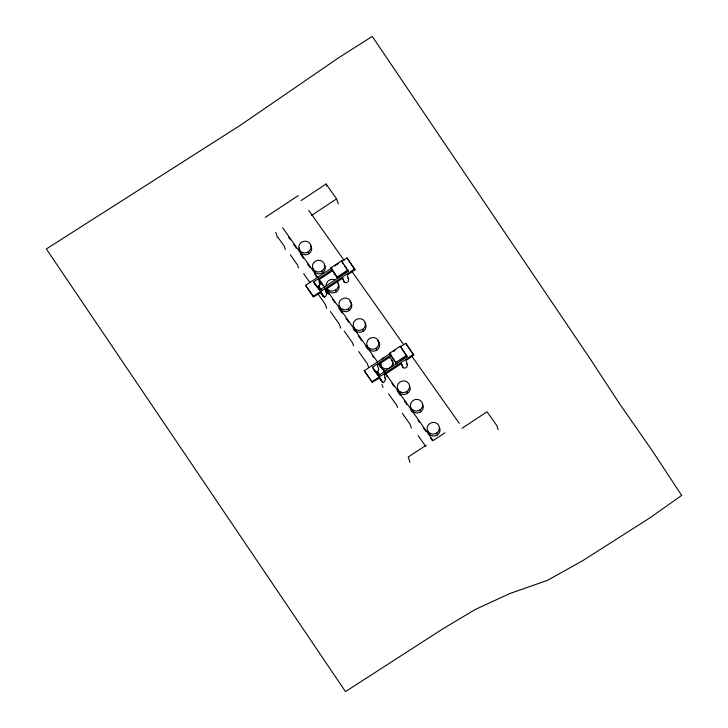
<?xml version="1.0" encoding="UTF-8"?>
<svg xmlns="http://www.w3.org/2000/svg" width="728" height="728" viewBox="0 0 728 728"><rect width="100%" height="100%" fill="white"/><g stroke="black" fill="none" stroke-linecap="round" stroke-linejoin="round"><path stroke-width="1.09" d="M341.332 261.661L346.992 257.921L355.018 269.724L347.265 275.166L348.676 279.425L348.148 281.59L346.337 282.792L344.271 282.337L342.278 277.823M400.082 347.047L405.733 343.307L413.768 355.109L406.006 360.56L407.416 364.819L406.888 366.976L405.077 368.177L403.012 367.731L401.019 363.208M337.264 277.122L332.678 270.643L318.673 279.907L320.074 284.166L318.746 286.859L318.436 285.913L317.29 286.668L317.599 287.305M344.271 282.337L342.861 278.078L325.498 289.562L326.899 293.821L325.571 296.514L324.506 297.224L323.114 296.332L320.52 292.21M379.452 375.029L377.495 372.245L378.824 369.56L377.413 365.301L391.427 356.038M403.012 367.731L401.601 363.472L384.238 374.956L385.649 379.215L384.311 381.9L383.246 382.61L381.854 381.718L379.261 377.595M265.238 217.399L298.289 195.55M301.074 200.555L326.089 184.011L336.591 198.881L338.256 203.904M311.584 215.424L336.591 198.881M330.803 267.886L337.665 278.278L330.803 267.886L341.514 260.806L348.366 271.198L319.61 290.19L313.723 281.863L332.323 269.56L331.504 269.569M323.114 296.332L320.902 292.601L313.459 296.86L305.514 285.34L331.913 267.895M334.734 266.02L338.511 263.527M331.24 269.187L331.913 268.741M337.228 276.968L347.939 269.897M338.065 277.45L341.805 274.975M343.68 273.737L348.102 270.816M313.459 296.86L313.277 296.323L354.754 268.905M389.544 353.271L396.405 363.663L389.544 353.271L400.254 346.191L407.107 356.584L378.351 375.584M381.854 381.718L379.643 377.987L372.199 382.255L364.255 370.734L390.654 353.28M393.475 351.415L395.368 350.168M389.981 354.572L390.654 354.126M378.05 375.739L372.463 367.249L391.063 354.955M376.34 372.7L376.03 372.054L377.177 371.298L379.798 375.002M395.968 362.362L406.679 355.282M396.132 363.281L396.951 363.281M400.555 360.369L404.295 357.885M372.199 382.255L372.017 381.709L413.495 354.29M426.189 445.154L408.244 457.02L410.001 462.344M444.99 432.732L433.087 440.595L378.788 363.763M462.025 428.31L487.041 411.766L496.805 425.571L498.134 429.593M376.421 372.954L373.928 370.197M355.018 269.724L346.992 257.921M413.768 355.109L405.733 343.307M308.79 210.401L344.107 260.387M351.961 271.499L403.64 344.626M411.493 355.728L459.241 423.305M343.525 264.346L341.514 260.806M344.826 266.193L348.366 271.198M406.188 355.282L400.254 346.191M407.107 356.584L406.843 356.21L406.315 357.093M347.738 278.105L348.676 279.425M406.479 363.49L407.416 364.819M282.628 227.7L317.954 277.677M319.264 279.534L324.497 286.941M325.798 288.789L377.477 361.916M288.516 237.082L290.481 239.858M293.748 244.49L296.369 248.184M300.291 253.744L303.558 258.367M307.489 263.927L310.101 267.631M314.678 274.11L316.644 276.886M319.911 281.509L322.531 285.212M327.109 291.691L329.074 294.467M332.341 299.099L334.962 302.803M338.884 308.354L342.16 312.985M346.082 318.536L348.694 322.24M353.28 328.719L355.237 331.495M358.513 336.127L361.78 340.759M365.711 346.31L367.667 349.085M372.245 355.564L373.555 357.412M379.443 365.747L380.753 367.594M385.33 374.074L387.296 376.858M391.873 383.338L393.839 386.113M397.106 390.736L400.382 395.368M404.304 400.919L406.916 404.622M410.847 410.183L412.157 412.03M418.045 420.356L419.346 422.213M423.277 427.764L425.889 431.467M430.466 437.947L432.432 440.722M319.146 282.846L320.074 284.166M326.899 293.821L324.906 289.307M384.712 377.887L385.649 379.215M318.436 285.913L321.703 290.536M319.401 287.788L320.711 289.635M317.29 286.668L319.901 290.372M320.866 291.937L322.176 293.784M320.957 292.192L322.914 294.967M323.569 295.896L324.506 297.224M313.723 281.863L317.353 287.569M376.03 372.054L378.642 375.757M372.463 367.249L378.96 376.403M380.034 377.868L381.345 379.716M383.246 382.61L382.227 381.026M277.987 237.337L284.402 246.41L285.403 249.449M290.29 254.736L297.443 264.865L298.453 267.904M303.667 273.673L310.001 282.637M318.181 294.203L325.371 304.386L326.708 308.435M330.394 311.493L339.294 324.087L340.64 328.137M344.244 331.094L352.579 342.879L353.581 345.918M358.695 351.533L367.413 363.864L368.414 366.903M388.543 393.775L396.86 405.541L397.534 407.571M402.375 413.349L409.982 424.106L411.32 428.155M418.118 435.617L425.716 446.373M305.514 285.34L313.277 296.323M364.255 370.734L372.017 381.709M314.077 282.946L315.179 284.812M436.673 433.069L437.3 434.935M419.92 410.037L420.538 411.902M406.834 391.564L407.452 393.439M326.089 184.011L326.754 186.022M376.249 348.221L376.867 350.086M381.954 384.439L382.955 387.478M377.177 371.298L377.495 372.245M362.708 329.338L363.327 331.213M348.466 308.718L349.085 310.592M337.455 281.772A6.206 5.86 -18.3 0 1 335.699 289.99L336.318 291.864M321.985 270.925L322.604 272.791M308.308 251.852L308.927 253.726M275.73 232.25L277.495 237.574M409.919 386.586A6.206 5.86 -18.3 0 1 405.223 394.376A6.206 5.86 -18.3 0 1 397.898 389.189M310.692 245.509A6.206 5.86 -18.3 0 1 306.697 254.664A6.206 5.86 -18.3 0 1 299.49 247.939M324.36 264.582A6.206 5.86 -18.3 0 1 321.148 273.51A6.206 5.86 -18.3 0 1 313.04 268.541M335.699 289.99A6.206 5.86 -18.3 0 1 327.145 288.597M326.135 285.731A6.206 5.86 -18.3 0 1 335.071 279.834M338.083 283.647A6.206 5.86 -18.3 0 1 335.617 292.265A6.206 5.86 -18.3 0 1 327.063 289.107M349.795 301.246A6.206 5.86 -18.3 0 1 348.384 310.993A6.206 5.86 -18.3 0 1 339.53 306.333M365.083 322.995A6.206 5.86 -18.3 0 1 361.871 331.932A6.206 5.86 -18.3 0 1 353.762 326.954M377.577 340.75A6.206 5.86 -18.3 0 1 376.167 350.496A6.206 5.86 -18.3 0 1 367.312 345.836M389.289 357.584A6.206 5.86 -18.3 0 1 392.265 364.919A6.206 5.86 -18.3 0 1 384.757 368.641A6.206 5.86 -18.3 0 1 380.48 361.952M381.909 359.177A6.206 5.86 -18.3 0 1 384.575 357.412M391.245 360.278A6.206 5.86 -18.3 0 1 393.193 365.793M385.895 370.616A6.206 5.86 -18.3 0 1 381.099 363.827M422.304 403.694A6.206 5.86 -18.3 0 1 419.838 412.312A6.206 5.86 -18.3 0 1 411.284 409.154M439.757 428.082A6.206 5.86 -18.3 0 1 435.062 435.881A6.206 5.86 -18.3 0 1 427.736 430.685M681.654 495.422L649.658 518.045L582.427 560.86L547.529 580.325L509.782 593.566L474.984 609.618L442.287 629.201L345.481 691.6L46.346 248.958L240.258 125.325L338.629 57.794L372.263 36.4L590.026 358.604L619.492 403.64L652.206 450.641L681.654 495.422M400.673 392.119A6.206 5.86 -18.3 0 0 409.6 386.213A6.206 5.86 -18.3 0 0 400.045 381.954A6.206 5.86 -18.3 0 0 400.673 392.119M302.147 252.407A6.206 5.86 -18.3 0 0 311.084 246.501A6.206 5.86 -18.3 0 0 301.519 242.242A6.206 5.86 -18.3 0 0 302.147 252.407M315.816 271.471A6.206 5.86 -18.3 0 0 324.752 265.565A6.206 5.86 -18.3 0 0 315.188 261.316A6.206 5.86 -18.3 0 0 315.816 271.471M342.306 309.273A6.206 5.86 -18.3 0 0 351.233 303.367A6.206 5.86 -18.3 0 0 341.678 299.108A6.206 5.86 -18.3 0 0 342.306 309.273M356.538 329.884A6.206 5.86 -18.3 0 0 365.474 323.978A6.206 5.86 -18.3 0 0 355.91 319.729A6.206 5.86 -18.3 0 0 356.538 329.884M370.088 348.767A6.206 5.86 -18.3 0 0 379.015 342.861A6.206 5.86 -18.3 0 0 369.46 338.611A6.206 5.86 -18.3 0 0 370.088 348.767M413.759 410.583A6.206 5.86 -18.3 0 0 422.695 404.677A6.206 5.86 -18.3 0 0 413.131 400.427A6.206 5.86 -18.3 0 0 413.759 410.583M430.512 433.615A6.206 5.86 -18.3 0 0 439.448 427.709A6.206 5.86 -18.3 0 0 429.884 423.459A6.206 5.86 -18.3 0 0 430.512 433.615"/></g></svg>
